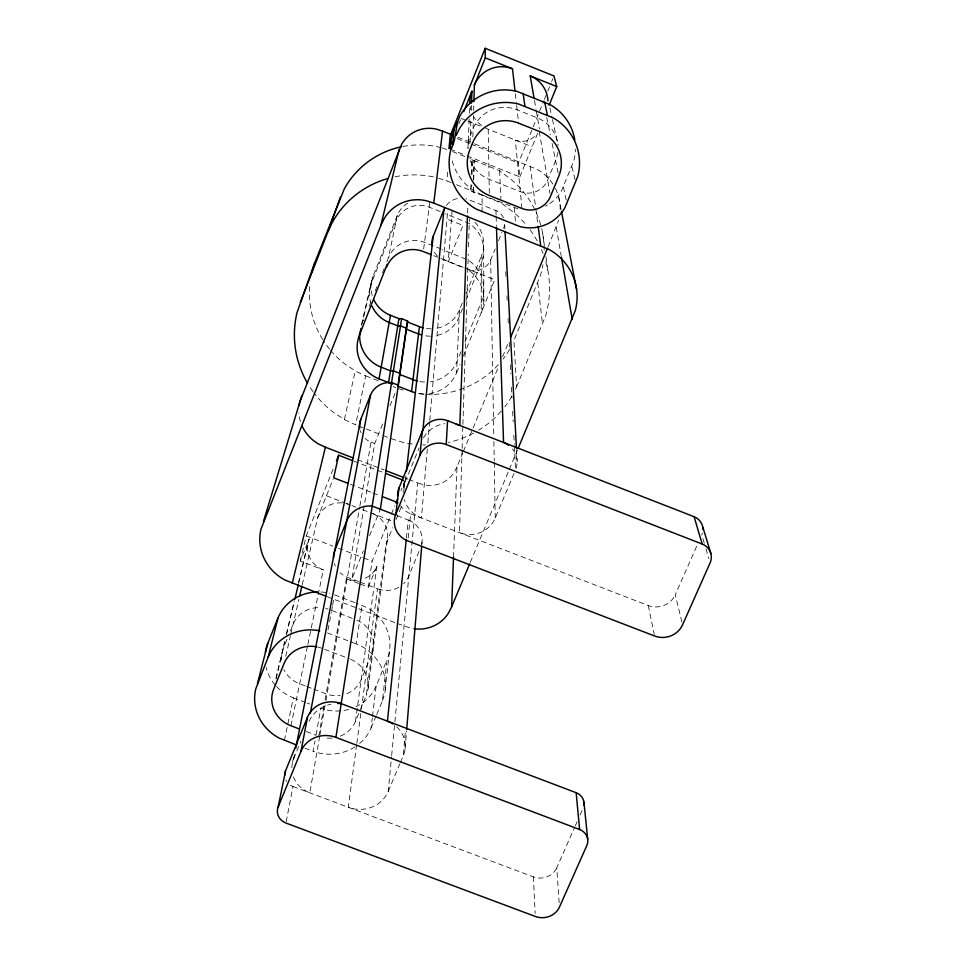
<?xml version="1.0" encoding="UTF-8"?>
<svg xmlns="http://www.w3.org/2000/svg" width="966" height="966" viewBox="0 0 966 966"><rect width="100%" height="100%" fill="white"/><g stroke="black" fill="none" stroke-linecap="round" stroke-linejoin="round"><path stroke-width="0.72" stroke-dasharray="4.83 3.62" d="M482.082 211.868L482.106 194.927L476.6 192.319A51.246 50.957 -18.3 0 1 451.508 157.929M475.018 222.313A32.615 32.168 4.3 0 1 481.346 256.183L481.201 312.791A36.696 35.996 4.2 0 0 467.798 269.55L472.241 270.673A17.605 17.352 -0.2 0 0 490.668 259.926L495.16 248.938M473.328 191.86L473.437 187.392M473.606 179.93L474.065 160.549M473.449 191.908L473.557 187.44M473.726 179.978L474.185 160.597M472.857 137.1L473.582 112.128M473.63 110.631L473.847 103.145M470.937 184.892L470.756 190.845L474.487 192.608L471.601 190.749L471.77 184.796M472.06 174.387L472.483 159.523L469.814 158.448M471.263 174.484L471.71 159.607L499.615 170.716L511.92 180.111A93.473 92.144 4.3 0 1 544.148 251.426M462.086 449.963L459.478 532.64A27.555 26.48 1.4 0 0 495.256 518.03L514.963 471.154M462.134 448.453L462.847 425.897M462.895 424.4L468.281 254.143M468.51 246.825L469.391 219.028M470.056 142.763L470.973 117.792M471.239 110.402L471.456 104.497M467.592 213.039L467.81 207.014M453.525 557.189L457.003 466.807L462.774 452.885M469.186 119.144L467.942 148.51A33.858 33.665 -18.2 0 1 470.321 135.53L473.111 128.599A33.774 33.593 -21.6 0 1 517.124 109.798L537.531 117.973A33.061 32.808 -24.8 0 1 557.551 142.473M469.44 113.276L469.657 106.9M429.387 393.633A34.728 33.858 6.1 0 0 456.568 372.828L459.442 309.905L462.243 303.01M452.088 210.685L448.26 261.846L463.004 225.428L445.181 218.376M400.431 762.428L403.329 755.533L405.454 730.079M405.104 748.879L406.577 730.9M421.792 545.09L422.033 542.095M427.322 448.961L421.43 517.957A28.835 27.76 4.1 0 1 404.319 499.712M427.841 442.959L429.641 421.961M429.761 420.452L447.596 211.868M451.001 182.562L446.872 180.92L447.97 169.316M356.611 744.858L348.267 807.274A30.948 28.908 6.1 0 0 388.235 791.395L391.508 757.006M391.653 755.509L417.759 482.952L409.367 479.704M408.171 538.11L410.635 513.791A20.612 19.827 5.1 0 1 400.54 505.496M406.42 538.026L408.28 520.01L397.111 515.699M385.205 690.122L389.648 649.623M376.764 714.405L382.451 700.748L387.016 659.802L388.622 655.045A44.605 42.226 7.9 0 0 366.802 607.529L356.502 603.231M403.969 489.69L404.971 480.899L401.011 490.595M404.247 481.442L403.377 488.917A28.835 27.76 4.1 0 1 405.201 481.889L405.877 475.9M359.666 743.434A45.571 42.842 7.9 0 0 368.807 732.614L371.077 728.05L372.308 717.895M372.478 716.446L376.148 685.981L387.016 659.802M340.394 736.104A28.437 26.734 7.9 0 0 355.391 721.542L366.319 695.182L386.014 544.027L392.727 527.653M368.155 688.142L387.547 538.086M423.663 248.938L429.93 201.52M356.816 743.373L361.187 710.674M361.381 709.189L377.489 588.813L359.968 582.1M355.391 721.542L376.885 566.269A23.631 22.568 8.4 0 1 362.479 579.262M360.089 583.983L368.324 587.147L372.103 561.161L390.807 515.494M382.451 700.748L384.13 695.786A46.742 44.074 7.8 0 0 361.236 646.182L356.188 643.887L361.984 605.332M382.633 423.965L374.699 443.551L351.89 579.008L363.276 551.103M319.674 736.346L309.82 792.82A28.014 26.179 7.8 0 1 293.386 776.664M319.927 734.86L325.639 702.149M325.904 700.664L359.618 507.476M359.871 505.991L371.029 442.114A18.064 17.485 9.2 0 1 365.088 438.395M318.72 736.261L324.105 705.554M325.131 699.71L346.371 578.731A23.631 22.568 8.4 0 0 358.495 580.143M355.041 746.851A45.571 42.842 7.9 0 1 318.273 752.852L313.141 751.27L315.001 740.886M316.063 734.957L320.833 708.247L325.723 709.768A43.494 41.055 8 0 0 350.803 708.803M328.005 630.013L331.29 612.432M331.567 610.959L332.389 606.563M332.666 605.102L333.753 599.246M286.202 821.559L292.964 786.493A12.86 12.003 8.6 0 1 290.017 784.947M292.601 762.005L293.773 756.1M291.853 767.656A28.014 26.179 7.8 0 1 293.676 758.745L294.847 752.816M330.529 350.344A91.323 89.56 10.8 0 0 346.722 365.365L356.708 371.681L365.667 375.846L355.669 424.859L345.937 420.355L335.081 413.533A99.208 96.878 10.1 0 1 313.829 392.715M386.883 261.75L388.549 257.584L397.28 215.382A25.152 24.838 11.4 0 1 407.724 203.21M290.947 725.768L307.55 645.843M307.852 644.382L323.32 569.892A24.814 23.703 9.9 0 1 309.072 539.04L300.221 561.041L323.32 569.892M284.366 740.415L293.374 697.85L288.544 695.677A44.883 42.395 9.4 0 1 276.047 686.005M344.415 419.389L355.307 370.799M397.28 215.382L373.093 276.167L361.96 324.262L363.614 320.096M285.719 656.3L290.428 635.882M290.766 634.42L298.856 599.355M302.225 584.732L317.742 517.462L333.125 479.208M361.296 325.506L371.874 279.923M275.95 678.192L284.535 641.835M286.274 634.493L294.244 600.719M298.409 583.102L308.106 541.998M276.059 679.074L285.272 639.975M286.648 634.119L294.244 601.939M298.723 582.921L309.072 539.04M300.221 561.041L306.27 535.876L334.2 466.361M549.642 203.669A38.362 38.012 -19.6 0 0 561.475 190.978L573.768 160.96A50.461 50.087 -24.8 0 0 575.458 149.283M548.157 246.753L558.674 220.067M515.433 389.177L516.617 386.811L513.912 340.6L540.646 274.851A93.473 92.144 4.3 0 0 542.928 264.72M516.617 386.811L545.681 315.701A101.587 99.764 4.2 0 0 545.307 260.108M369.157 306.198L370.823 302.032M375.255 290.923L376.909 286.757M382.451 272.859L384.118 268.693M458.862 123.902L460.504 119.772M287.059 639.214L283.207 648.754A28.509 26.927 9.4 0 0 281.71 662.616M290.368 631.04L293.121 624.217A27.917 26.432 9.3 0 1 320.869 607.674M389.986 405.78L396.217 390.397M467.013 155.852L519.829 176.887L518.452 163L543.81 100.814M544.365 99.438L547.191 92.519M547.746 91.142L551.127 82.847M551.695 81.47L552.818 78.705M466.18 293.374L481.346 256.183M369.543 535.744L380.363 509.239M462.533 308.625L459.116 316.993A31.323 30.695 6.5 0 1 434.579 335.878M465.95 300.245L481.334 262.571A33.073 32.602 4.3 0 0 469.259 223.424L445.398 213.812M519.829 176.887L538.992 129.987M498.528 240.703L501.897 232.456M391.375 514.117L394.78 505.81M405.201 481.889L419.111 447.934M293.676 758.745L300.861 741.212M461.024 351.684L457.099 361.272A34.015 33.206 6.2 0 1 430.462 381.679M464.948 342.109L481.225 302.394A35.947 35.295 4.2 0 0 468.099 259.999L442.162 249.59M368.324 587.147L376.885 566.269M396.096 519.442L401.735 505.701M456.568 372.828L460.009 364.448M463.439 356.068L494.749 279.754L464.549 267.836M418.954 551.501L408.775 576.074A24.198 23.099 6.5 0 1 403.679 583.597M463.354 451.496L498.541 366.537M502.586 356.78L508.925 341.469M371.077 728.05L376.197 715.77M470.261 562.454L508.72 470.804M509.311 469.416L517.462 449.975M388.235 791.395L399.852 763.804M681.887 621.935L675.258 594.718L697.537 544.341M559.169 902.679L556.742 867.77L574.698 827.174M575.301 825.821L577.1 821.764M580.095 815.002L583.078 808.24M457.003 466.807L454.696 471.48A28.521 27.543 4.5 0 1 422.879 484.57L417.759 482.952M376.148 685.981L373.975 690.352A43.494 41.055 8 0 1 355.983 706.714M391.315 438.697L401.554 441.945A99.305 96.938 6.2 0 0 414.209 444.251M398.499 388.646L403.885 390.361M442.138 147.991L449.758 150.467M438.588 178.239L446.872 180.92M482.106 194.927L518.573 209.103M292.964 786.493L533.413 876.874A17.895 16.591 -0.9 0 0 556.742 867.77M293.374 697.85L305.727 702.536M307.103 703.055L309.845 704.093M306.222 731.54L315.942 735.211M304.918 748.167L313.141 751.27M324.576 649.321L349.45 658.788M305.244 685.92L299.653 683.807A28.509 26.927 9.4 0 1 283.847 669.39M306.633 686.452L312.211 688.565M313.612 689.096L326.158 693.866A27.145 25.623 8 0 0 340.08 695.472M334.574 594.851L355.138 602.712M327.184 596.698L395.734 622.913M397.123 623.444L410.309 628.057A34.547 32.904 4.4 0 0 414.74 628.854M331.954 610.597L352.771 618.554M327.462 632.935L356.188 643.887M306.27 535.876L332.884 546.104M338.486 548.253L362.298 557.406M363.699 557.937L372.103 561.161M358.627 581.592L347.434 577.294A21.904 20.914 8.4 0 1 340.237 572.838M346.371 578.731L358.724 583.464M350.489 484.316L371.487 492.431M372.888 492.974L379.892 495.667M410.635 513.791L648.283 605.537A20.648 19.61 -8.7 0 0 675.258 594.718M326.46 495.775L345.152 502.984M346.48 503.491L349.149 504.53M351.853 505.568L355.899 507.126M362.636 509.722L392.268 521.157M358.41 425.921L381.715 434.978M383.091 435.509L388.574 437.634M371.029 442.114L374.699 443.551M357.601 459.659L384.19 469.959M405.177 478.085L407.966 479.16M353.858 461.12L384.251 472.881M365.667 375.846L379.348 381.184M393.029 386.521L395.758 387.583M440.267 211.542L429.182 207.147A25.502 25.176 11.2 0 0 396.072 221.202L371.548 282.809A31.141 30.538 10.8 0 0 370.666 302.43M441.1 248.914L424.533 242.369A27.724 27.265 10 0 0 388.549 257.584M433.734 255.676L437.634 257.21M463.209 267.304L440.23 258.236L463.608 267.896M456.495 184.748L471.601 190.749M470.756 190.845L501.113 202.896L514.48 213.075A101.587 99.764 4.2 0 1 526.542 225.295M503.503 217.869A13.838 13.681 -4.5 0 0 495.932 210.54L468.087 199.479A18.608 18.402 2.4 0 0 465.769 198.73M461.06 118.395L466.493 120.569M467.846 121.112L481.418 126.534M484.763 127.597A29.378 29.27 -43.5 0 0 488.216 129.251L532.133 146.784M457.86 137.196L473.171 143.306M474.56 143.862L537.156 169.364A45.668 45.148 -11 0 1 553.989 185.798M457.16 138.561L469.693 143.56M471.094 144.115L518.452 163M450.337 149.199L465.624 155.297M452.426 151.529L468.474 157.917M471.71 159.607L475.139 161.237L472.483 159.523M704.274 543.206L701.763 534.802A14.55 13.874 -11.7 0 0 702.391 533.075M705.953 548.797L708.887 558.59M571.848 166.647L575.374 180.98M549.883 107.818L552.117 117.949M552.443 119.398L558.215 145.528M563.432 187.006L566.933 203.633M648.283 605.537L654.272 634.541M546.756 117.466L550.294 134.793M552.069 143.451L558.481 174.882M558.602 196.678L561.174 210.008M534.488 100.561L536.009 109.267M536.263 110.716L539.451 128.949M556.235 227.264L561.137 255.507M539.245 131.461L549.956 193.466M542.711 233.651L544.329 245.171M545.935 256.69L547.951 271.096M530.225 166.055L535.647 207.255M535.84 208.716L537.965 224.909M537.772 283.062L542.554 324.588M515.313 93.69L516.46 103.942M516.629 105.403L518.633 123.177M521.966 208.475L515.313 140.07A18.221 18.113 -33.4 0 0 536.637 134.117M514.359 207.738L515.735 225.223M504.916 229.099L504.602 223.086A13.838 13.681 -4.5 0 1 503.588 228.338M516.496 449.745L517.136 461.748M505.737 271.82L505.967 276.324M506.933 295.825L507.15 300.317M508.044 318.309L508.333 324.31M509.227 342.314L509.601 349.813M510.338 364.81L510.785 373.806M511.461 387.294L511.98 397.799M512.644 411.299L513.163 421.792M513.827 435.292L514.274 444.288M514.347 445.785L515.542 469.778A21.711 20.95 -0.6 0 0 512.548 449.021M533.413 876.874L535.152 913.51M499.615 170.716L500.907 198.513M495.932 210.54L496.089 215.056M496.138 216.553L496.427 225.597M490.668 259.926L493.783 435.497M493.892 441.498L494.242 461.011M494.266 462.509L495.256 518.03M488.216 129.251L489.364 195.518M483.676 245.606L483.809 300.945M286.612 781.446A12.86 12.003 8.6 0 1 285.827 780.045M309.023 721.348A32.011 30.043 7.3 0 1 330.94 704.202M396.688 726.83A28.086 26.336 5.6 0 1 403.329 755.533M403.196 492.539A28.835 27.76 4.1 0 1 403.269 490.124M423.519 437.803A29.173 28.195 3 0 1 444.807 423.688M398.753 587.304A24.198 23.099 6.5 0 1 377.489 588.813M408.28 520.01A21.952 21.01 5.9 0 1 421.526 544.8M335.335 566.1A21.904 20.914 8.4 0 1 334.345 563.528M437.465 256.099A18.414 18.161 4.5 0 1 433.396 250.254M446.256 205.541A18.608 18.402 2.4 0 1 458.512 198.344M300.414 421.526A39.292 38.036 12.7 0 1 298.856 412.929M555.414 188.406A45.668 45.148 -11 0 1 560.099 211.325M423.362 393.947A34.728 33.858 6.1 0 1 417.372 393.234M361.055 432.768A18.064 17.485 9.2 0 1 360.246 430.607M346.854 693.697A27.145 25.623 8 0 0 361.175 679.738L371.62 654.477A28.219 26.71 7.9 0 0 355.548 619.604M373.069 513.767A24.548 23.51 8.3 0 1 386.014 544.027M317.742 517.462A24.283 23.256 9.8 0 1 341.928 502.9M346.118 503.564A24.283 23.256 9.8 0 1 348.158 504.167M325.687 608.447A27.917 26.432 9.3 0 1 328.029 609.123M557.805 152.459A33.061 32.808 -24.8 0 1 555.607 160.767L547.637 180.111A20.998 20.805 -19.6 0 1 520.336 191.666L489.074 179.229A33.858 33.665 -18.2 0 1 469.573 158.557M481.563 125.52A29.378 29.27 -43.5 0 1 473.944 117.043M470.937 110.015A29.378 29.27 -43.5 0 1 470.14 106.272M320.917 591.989A44.327 41.973 9.3 0 1 329.539 593.269M275.105 684.93A44.883 42.395 9.4 0 1 266.169 667.494M350.646 659.271A29.572 27.881 7.8 0 1 366.319 695.182M332.075 738.084A28.437 26.734 7.9 0 1 325.904 738.012M318.152 647.135A29.246 27.591 9.1 0 1 321.811 648.271M547.529 204.997A38.362 38.012 -19.6 0 1 545.331 206.181M424.569 381.993A34.015 33.206 6.2 0 1 418.689 381.304M530.068 229.787A101.587 99.764 4.2 0 1 538.352 243.058M541.407 249.47A101.587 99.764 4.2 0 1 543.013 253.406M511.895 396.289A99.305 96.938 6.2 0 1 504.795 406.807M501.209 411.166A99.305 96.938 6.2 0 1 478.544 430.256M473.618 433.07A99.305 96.938 6.2 0 1 448.321 442.476M425.632 444.94A99.305 96.938 6.2 0 1 422.77 444.891M312.984 391.58A99.208 96.878 10.1 0 1 309.023 385.712M395.046 176.766A93.533 91.987 10 0 1 437.212 177.792M329.587 349.209A91.323 89.56 10.8 0 1 323.525 340.877M322.741 339.634A91.323 89.56 10.8 0 1 309.82 283.473M402.882 146.482A86.059 84.936 11.2 0 1 440.858 147.581M509.577 349.366A91.42 89.621 6.5 0 1 503.045 359.098M498.323 364.713A91.42 89.621 6.5 0 1 425.499 394.285M424.014 394.2A91.42 89.621 6.5 0 1 419.594 393.778M430.51 336.18A31.323 30.695 6.5 0 1 423.748 335.528M372.212 295.524A30.719 30.139 11 0 1 373.093 276.167M459.442 309.905A30.888 30.296 6.5 0 1 435.243 328.537M431.234 328.838A30.888 30.296 6.5 0 1 424.557 328.186"/><path stroke-width="1.45" d="M473.883 101.647L474.366 85.165L485.294 57.863L485.186 48.3L553.953 75.94L556.73 86.566L549.135 105.173M471.517 103.024L471.951 91.19L463.777 111.597M467.484 216.046L459.84 425.451A29.173 28.195 3 0 0 456.206 424.291M414.74 628.854A34.547 32.904 4.4 0 0 448.816 612.468L451.617 606.889L453.525 557.189M447.572 420.669L694.095 516.701L702.197 544.039A15.106 14.369 -11.3 0 1 710.143 562.792L682.588 624.797A21.433 20.298 -8.4 0 1 654.574 635.99L407.881 540.972A21.397 20.527 5.1 0 1 395.806 514.274L419.956 455.372A20.214 19.513 3.8 0 1 446.22 444.529L447.572 420.669A19.465 18.825 3.8 0 0 430.389 421.937L428.288 423.325A19.465 18.825 3.8 0 0 422.287 431.138L399.006 488.011A20.612 19.827 5.1 0 0 397.594 495.618M456.085 135.506L458.838 129.758A53.408 53.058 -17.3 0 1 518.839 104.111L553.035 117.804A52.647 52.2 -21.2 0 1 577.728 176.488L564.893 207.762A40.017 39.606 -17.1 0 1 520.119 226.636L476.347 209.151A53.468 53.094 -14.7 0 1 450.772 149.899C456.664 139.225 454.998 126.824 459.828 116.113A51.186 50.908 -21.6 0 1 517.317 91.504L550.089 104.642A50.461 50.087 -24.8 0 1 574.83 140.118M406.698 729.402L421.671 546.587M452.752 143.837L453.984 129.625L457.184 121.631M419.956 455.372L422.287 431.138M422.879 430.691L443.889 209.743A18.608 18.402 2.4 0 1 444.94 207.569M406.263 539.523L387.438 721.155A28.086 26.336 5.6 0 1 392.872 723.896M406.396 471.408L433.179 236.356L443.889 209.743M395.806 514.274L399.006 488.011M518.054 448.586L575.229 310.762A55.605 54.519 -6.4 0 0 549.099 249.494L433.758 203.126L442.549 131.098L436.982 129.287A31.649 31.443 17.1 0 0 401.578 144.429L299.846 401.808A39.292 38.036 12.7 0 0 299.146 405.478M414.45 392.51A34.728 33.858 6.1 0 1 411.588 391.532L419.413 326.665L407.254 321.895L407.604 321.026L401.627 318.671L398.934 318.635L390.481 315.314A30.719 30.139 11 0 1 373.576 299.243M411.588 391.532L397.92 386.207L405.986 330.601M421.104 334.864A31.323 30.695 6.5 0 1 418.532 333.982L406.191 329.152L407.036 323.344M380.363 509.239L407.604 321.026M337.762 703.465A32.011 30.043 7.3 0 1 341.203 703.622L576.147 792.7L579.624 829.504A13.258 12.316 -2.2 0 1 586.821 845.552L559.471 907.038A18.559 17.134 -0.8 0 1 535.297 916.444L285.924 823.02A13.343 12.401 8.5 0 1 278.208 806.839L300.957 751.391A27.036 25.285 7.6 0 1 335.902 737.384L401.627 318.671M388.561 382.548L398.934 318.635M392.57 384.118L379.058 378.853L390.481 315.314M310.279 713.451L370.521 395.094A20.624 20.008 8.7 0 1 387.161 382.633L391.592 382.596L398.306 385.229L397.92 386.207M300.957 751.391L307.502 717.183A26.058 24.464 7.7 0 1 312.924 709.177L315.423 707.04A26.058 24.464 7.7 0 1 341.203 703.622M295.729 748.384L360.753 419.377L370.521 395.094M278.208 806.839L285.538 770.844L307.502 717.183M379.058 378.853A34.535 33.689 9.9 0 1 359.461 335.081L387.137 264.37M352.481 460.589L338.668 455.24L333.681 477.82L347.688 483.229M359.461 335.081L361.018 328.319M299.532 596.433L301.887 586.193M294.932 599.017L298.373 584.394M325.784 596.167L284.765 579.926A47.624 45.499 11.5 0 1 261.037 529.006L380.809 225.597L399.091 149.682M292.215 583.331L325.421 447.21L319.275 444.372A39.292 38.036 12.7 0 1 302.201 426.211M296.695 745.064L279.319 738.145A47.02 44.231 9.2 0 1 255.857 688.625L268.198 657.001L278.015 617.914L280.188 613.41A44.327 41.973 9.3 0 1 318.007 591.929M257.475 683.614L267.751 643.416L278.015 617.914M263.44 521.495L301.851 395.529M401.494 146.76A86.059 84.936 11.2 0 0 344.343 188.793L314.795 262.571L297.069 312.477A99.208 96.878 10.1 0 0 307.562 383.285M311.837 271.929L314.795 262.571M267.751 643.416L266.193 648.222A44.883 42.395 9.4 0 0 265.409 652.304M453.984 129.625L452.088 135.445A51.246 50.957 -18.3 0 0 450.53 148.667M300.269 302.358L328.042 231.454L340.43 197.1M485.186 48.3L450.192 135.783L448.949 148.655L451.702 141.773M336.434 460.794L338.668 455.24M406.191 329.152L406.553 328.259L400.492 325.88L397.763 325.844L389.189 322.487A31.141 30.538 10.8 0 1 372.055 306.186M395.915 503.045L397.606 498.891M510.652 337.291L547.577 248.153M451.617 606.889L469.681 563.842M328.042 231.454L332.28 222.446A93.533 91.987 10 0 1 388.404 178.36M380.809 225.597L383.828 219.246A38.568 38.036 11.1 0 1 426.972 200.928L433.758 203.126M268.198 657.001L270.48 652.304A46.44 43.808 9.1 0 1 319.794 630.774M335.902 737.384L579.624 829.504M299.279 728.919L290.947 725.768A29.874 28.099 9.2 0 1 273.68 689.193L284.028 663.582A29.246 27.591 9.1 0 1 316.908 646.858M382.693 496.753L398.101 502.706M395.722 515.156L372.2 506.087A25.007 23.957 7.9 0 0 346.697 521.024L334.924 550.089A21.904 20.914 8.4 0 0 333.463 558.119M325.421 447.21L353.399 458.041M385.579 470.502L403.776 477.542M385.639 473.412L403.595 480.368M446.22 444.529L702.197 544.039M431.126 254.65L423.313 251.558A28.304 27.809 9.8 0 0 386.581 267.075M442.549 131.098L452.293 134.974M485.294 57.863L512.499 68.803L514.975 90.768M533.981 97.663L530.189 75.903L556.73 86.566M710.891 553.554L702.463 525.878A14.55 13.874 -11.7 0 0 694.095 516.701M544.643 102.034L547.36 115.087M561.451 211.482L576.617 289.522M561.391 256.992L572.246 319.444M523.149 93.412L524.924 106.103M538.159 226.37L540.67 245.497M583.947 802.118L587.714 839.237M505.073 232.094L516.424 448.236M496.476 227.107L503.564 442.476A21.711 20.95 -0.6 0 1 508.502 445.181M576.147 792.7A12.787 11.918 -2.3 0 1 583.947 805.221M284.704 775.457A12.86 12.003 8.6 0 1 285.538 770.844M702.813 527.665A14.55 13.874 -11.7 0 1 702.922 529.477M432.08 245.702A18.414 18.161 4.5 0 1 433.179 236.356M359.738 428.373A18.064 17.485 9.2 0 1 360.753 419.377M474.366 85.165A29.318 29.197 -48 0 1 512.499 68.803M530.189 75.903A28.69 28.533 -43.1 0 1 547.976 100.935M469.85 102.456A29.378 29.27 -43.5 0 1 471.951 91.19M417.252 380.978A34.015 33.206 6.2 0 1 413.025 379.626L399.634 374.397L400.021 373.444L393.428 370.872L390.469 370.823L381.159 367.189A33.834 33.037 10.1 0 1 359.738 334.067M423.253 327.897A30.888 30.296 6.5 0 1 419.413 326.665M472.688 142.775L469.79 149.984A35.319 35.078 -14.6 0 0 489.364 195.518L521.966 208.475A21.904 21.675 -17.1 0 0 550.463 196.436L558.771 176.295A34.486 34.196 -21.2 0 0 539.934 131.69L518.633 123.177A35.247 35.017 -17.3 0 0 472.688 142.775"/></g></svg>
